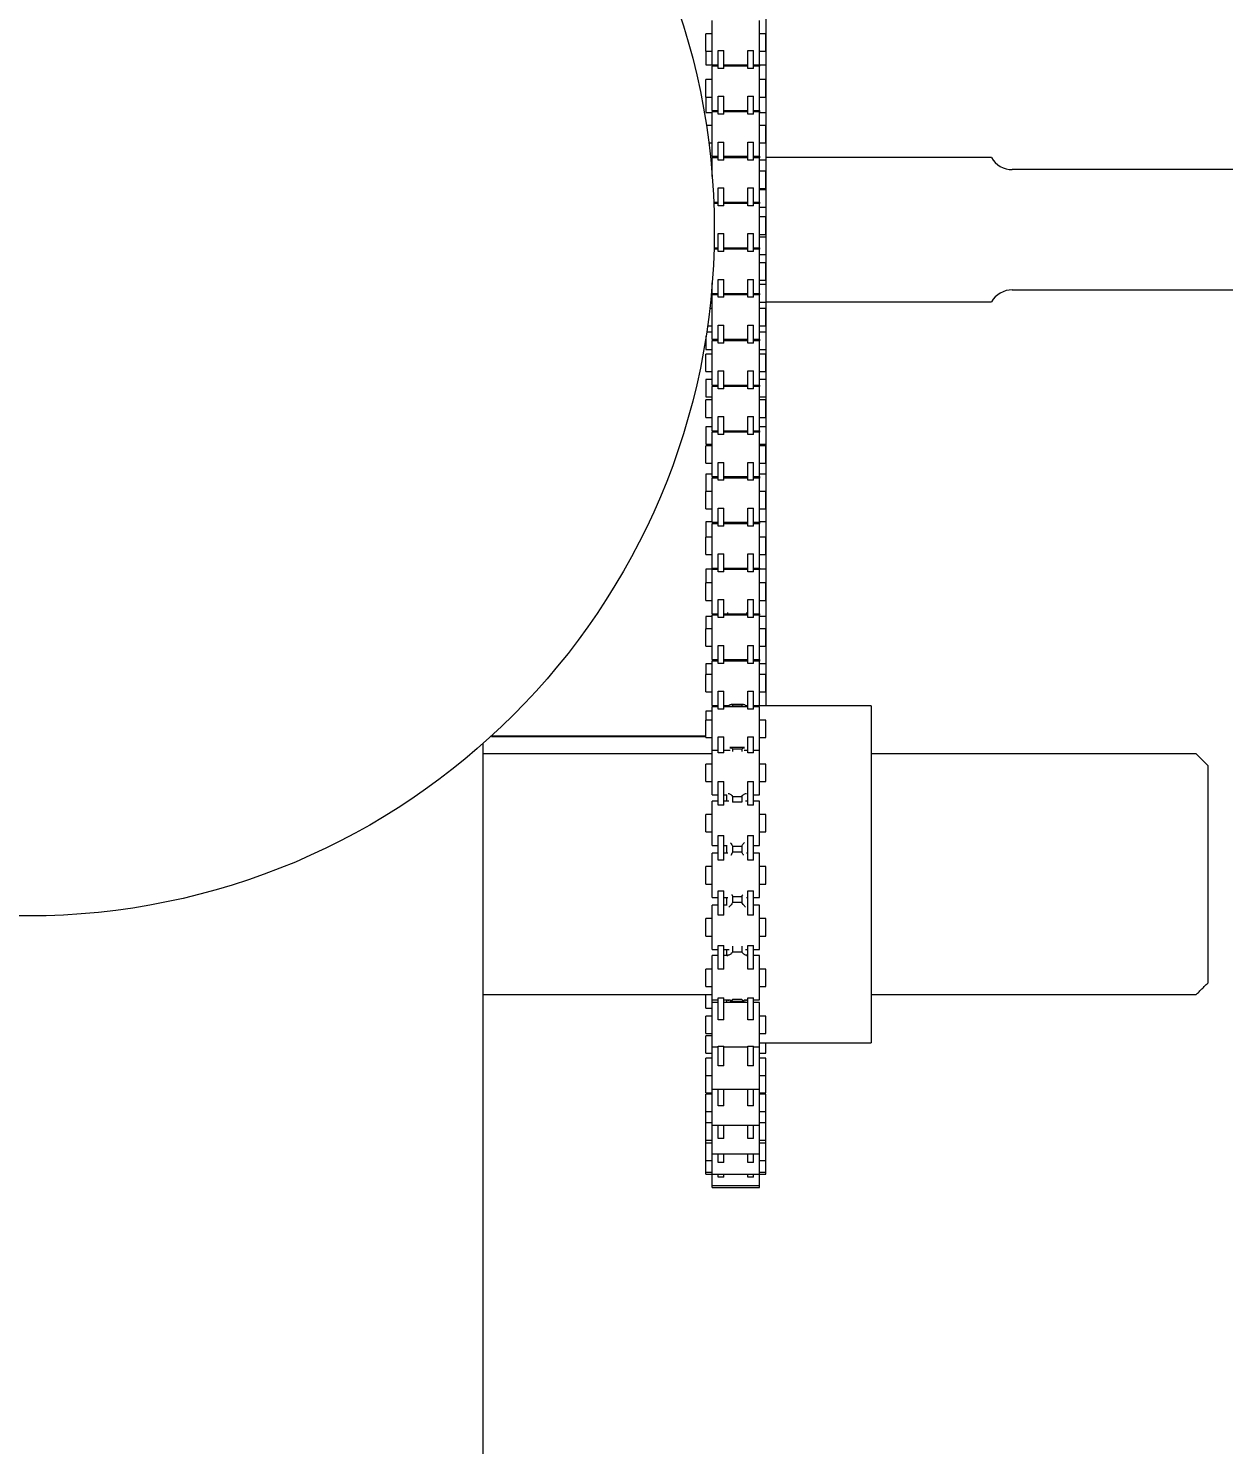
# Model space of a CAD drawing. Header units: inches. Extents: x 1 to 12.5, y 7.3 to 19.7.
# Drawn here: x 6.701 to 8.253, y 14.527 to 16.365 of the extents above; entities that cross this region are included whole.
import ezdxf

# ---------------------------------------------------------------- set-up
doc = ezdxf.new("R2010")
doc.units = ezdxf.units.IN
doc.header["$MEASUREMENT"] = 0
doc.header["$PDSIZE"] = -1
doc.layers.add('DIM', color=1, linetype='Continuous')
doc.styles.add('SLDTEXTSTYLE0', font='ARIAL.TTF', dxfattribs={"width": 0.7})
doc.dimstyles.new('SLDDIMSTYLE0', dxfattribs={"dimtxt": 0.125, "dimasz": 0.15, "dimexe": 0, "dimexo": 0.0625, "dimgap": 0.03125, "dimtad": 0, "dimtih": 1, "dimtoh": 1, "dimdec": 3, "dimlfac": 4, "dimrnd": 1e-09, "dimzin": 12, "dimdsep": 46, "dimtxsty": 'SLDTEXTSTYLE0', "dimsah": 1, "dimcen": 0.09, "dimadec": 0, "dimazin": 0, "dimtfac": 1, "dimtdec": 3, "dimtofl": 0, "dimtmove": 0, "dimatfit": 3, "dimfxl": 0, "dimtolj": 1, "dimtzin": 12, "dimarcsym": 0})

# ---------------------------------------------------------------- blocks, each defined once
blk = doc.blocks.new('*D8')
at = {"color": 0, "linetype": 'ByBlock', "lineweight": -2}
for p, q in [((4.7014, 13.9999), (4.7014, 19.4123)), ((4.8514, 19.4123), (6.2126, 19.4123)), ((8.5514, 19.4123), (7.1902, 19.4123)), ((8.7014, 14.0274), (8.7014, 19.4123))]:
    blk.add_line(p, q, dxfattribs=at)
at = {"color": 0, "linetype": 'ByBlock'}
for points in [[(4.7014, 19.4123), (4.8514, 19.3873), (4.8514, 19.4373)], [(8.7014, 19.4123), (8.5514, 19.3873), (8.5514, 19.4373)]]:
    blk.add_solid(points, dxfattribs=at)
at = {"layer": 'DEFPOINTS', "color": 0, "linetype": 'ByBlock'}
for p in [(8.7014, 13.9649), (4.7014, 13.9374)]:
    blk.add_point(p, dxfattribs=at)
at = {"color": 0, "linetype": 'ByBlock', "insert": (6.7014, 19.4123), "char_height": 0.125, "attachment_point": 5, "style": 'SLDTEXTSTYLE0'}
blk.add_mtext('16\\PSHAFT LENGTH', dxfattribs=at)

msp = doc.modelspace()

# ---------------------------------------------------------------- linework, layer by layer
at = {"color": 7, "linetype": 'Continuous', "lineweight": 15}
for p, q in [((7.65887, 16.891888), (7.65887, 15.48573)), ((7.589311, 16.317595), (7.589311, 16.375095)), ((7.650563, 16.317595), (7.650563, 16.375095)), ((7.581187, 16.335033), (7.581187, 16.357657)), ((7.658687, 16.335033), (7.658687, 16.357657)), ((7.581187, 16.335033), (7.581187, 16.317295)), ((7.596811, 16.33603), (7.604311, 16.33603)), ((7.596811, 16.312724), (7.596811, 16.33603)), ((7.604311, 16.312724), (7.604311, 16.33603)), ((7.635561, 16.33603), (7.643061, 16.33603)), ((7.635561, 16.312724), (7.635561, 16.33603)), ((7.643061, 16.312724), (7.643061, 16.33603)), ((7.658687, 16.335033), (7.658687, 16.317295)), ((7.589311, 16.317295), (7.589311, 16.315709)), ((7.589311, 16.258209), (7.589311, 16.315709)), ((7.604311, 16.312724), (7.596811, 16.312724)), ((7.643061, 16.312724), (7.635561, 16.312724)), ((7.650563, 16.317295), (7.650563, 16.315709)), ((7.650563, 16.258209), (7.650563, 16.315709)), ((7.581187, 16.275644), (7.581187, 16.298271)), ((7.658687, 16.275644), (7.658687, 16.298271)), ((7.581187, 16.275644), (7.581187, 16.270611)), ((7.581187, 16.270611), (7.581187, 16.255759)), ((7.596811, 16.276644), (7.604311, 16.276644)), ((7.596811, 16.253337), (7.596811, 16.276644)), ((7.604311, 16.253337), (7.604311, 16.276644)), ((7.635561, 16.276644), (7.643061, 16.276644)), ((7.635561, 16.253337), (7.635561, 16.276644)), ((7.643061, 16.253337), (7.643061, 16.276644)), ((7.658687, 16.275644), (7.658687, 16.270611)), ((7.658687, 16.270611), (7.658687, 16.255759)), ((7.589311, 16.258209), (7.589311, 16.256322)), ((7.589311, 16.19882), (7.589311, 16.256322)), ((7.604311, 16.253337), (7.596811, 16.253337)), ((7.643061, 16.253337), (7.635561, 16.253337)), ((7.650563, 16.258209), (7.650563, 16.256322)), ((7.650563, 16.19882), (7.650563, 16.256322)), ((7.658687, 16.216258), (7.658687, 16.238884)), ((7.596811, 16.217258), (7.604311, 16.217258)), ((7.596811, 16.193951), (7.596811, 16.217258)), ((7.604311, 16.193951), (7.604311, 16.217258)), ((7.635561, 16.217258), (7.643061, 16.217258)), ((7.635561, 16.193951), (7.635561, 16.217258)), ((7.643061, 16.193951), (7.643061, 16.217258)), ((7.658687, 16.216258), (7.658687, 16.209075)), ((7.589311, 16.19882), (7.589311, 16.196933)), ((7.589311, 16.172561), (7.589311, 16.196933)), ((7.650563, 16.19882), (7.650563, 16.196933)), ((7.650563, 16.139434), (7.650563, 16.196933)), ((7.658687, 16.209075), (7.658687, 16.194223)), ((7.604311, 16.193951), (7.596811, 16.193951)), ((7.643061, 16.193951), (7.635561, 16.193951)), ((7.658687, 16.156872), (7.658687, 16.179496)), ((7.596811, 16.157871), (7.604311, 16.157871)), ((7.596811, 16.134562), (7.596811, 16.157871)), ((7.604311, 16.134562), (7.604311, 16.157871)), ((7.635561, 16.157871), (7.643061, 16.157871)), ((7.635561, 16.134562), (7.635561, 16.157871)), ((7.643061, 16.134562), (7.643061, 16.157871)), ((7.658687, 16.155311), (7.658687, 16.147539)), ((7.658687, 16.147539), (7.658687, 16.132687)), ((7.604311, 16.134562), (7.596811, 16.134562)), ((7.643061, 16.134562), (7.635561, 16.134562)), ((7.650563, 16.139434), (7.650563, 16.137547)), ((7.650563, 16.080047), (7.650563, 16.137547)), ((7.658687, 16.097485), (7.658687, 16.120109)), ((7.596811, 16.098485), (7.604311, 16.098485)), ((7.596811, 16.075176), (7.596811, 16.098485)), ((7.604311, 16.075176), (7.604311, 16.098485)), ((7.635561, 16.098485), (7.643061, 16.098485)), ((7.635561, 16.075176), (7.635561, 16.098485)), ((7.643061, 16.075176), (7.643061, 16.098485)), ((7.658687, 16.093775), (7.658687, 16.086003)), ((7.658687, 16.086003), (7.658687, 16.071151)), ((7.604311, 16.075176), (7.596811, 16.075176)), ((7.643061, 16.075176), (7.635561, 16.075176)), ((7.650563, 16.080047), (7.650563, 16.078161)), ((7.650563, 16.020661), (7.650563, 16.078161)), ((7.658687, 16.038096), (7.658687, 16.060723)), ((7.589311, 16.020661), (7.589311, 16.034403)), ((7.596811, 16.039096), (7.604311, 16.039096)), ((7.596811, 16.015789), (7.596811, 16.039096)), ((7.604311, 16.015789), (7.604311, 16.039096)), ((7.635561, 16.039096), (7.643061, 16.039096)), ((7.635561, 16.015789), (7.635561, 16.039096)), ((7.643061, 16.015789), (7.643061, 16.039096)), ((7.658687, 16.032239), (7.658687, 16.024467)), ((7.589311, 16.020661), (7.589311, 16.018774)), ((7.589311, 15.961272), (7.589311, 16.018774)), ((7.604311, 16.015789), (7.596811, 16.015789)), ((7.643061, 16.015789), (7.635561, 16.015789)), ((7.650563, 16.020661), (7.650563, 16.018774)), ((7.650563, 15.961272), (7.650563, 16.018774)), ((7.658687, 16.024467), (7.658687, 16.009615)), ((7.658687, 15.97871), (7.658687, 16.001336)), ((7.596811, 15.97971), (7.604311, 15.97971)), ((7.596811, 15.956403), (7.596811, 15.97971)), ((7.604311, 15.956403), (7.604311, 15.97971)), ((7.635561, 15.97971), (7.643061, 15.97971)), ((7.635561, 15.956403), (7.635561, 15.97971)), ((7.643061, 15.956403), (7.643061, 15.97971)), ((7.581187, 15.965151), (7.581187, 15.948079)), ((7.589311, 15.961272), (7.589311, 15.959385)), ((7.589311, 15.901886), (7.589311, 15.959385)), ((7.604311, 15.956403), (7.596811, 15.956403)), ((7.643061, 15.956403), (7.635561, 15.956403)), ((7.650563, 15.961272), (7.650563, 15.959385)), ((7.650563, 15.901886), (7.650563, 15.959385)), ((7.658687, 15.970703), (7.658687, 15.962931)), ((7.658687, 15.962931), (7.658687, 15.948079)), ((7.581187, 15.919324), (7.581187, 15.941948)), ((7.658687, 15.919324), (7.658687, 15.941948)), ((7.596811, 15.920323), (7.604311, 15.920323)), ((7.596811, 15.897014), (7.596811, 15.920323)), ((7.604311, 15.897014), (7.604311, 15.920323)), ((7.635561, 15.920323), (7.643061, 15.920323)), ((7.635561, 15.897014), (7.635561, 15.920323)), ((7.643061, 15.897014), (7.643061, 15.920323)), ((7.581187, 15.909167), (7.581187, 15.901395)), ((7.581187, 15.901395), (7.581187, 15.886543)), ((7.589311, 15.901886), (7.589311, 15.899999)), ((7.650563, 15.901886), (7.650563, 15.899999)), ((7.658687, 15.909167), (7.658687, 15.901395)), ((7.658687, 15.901395), (7.658687, 15.886543)), ((7.589311, 15.842499), (7.589311, 15.899999)), ((7.604311, 15.897014), (7.596811, 15.897014)), ((7.643061, 15.897014), (7.635561, 15.897014)), ((7.650563, 15.842499), (7.650563, 15.899999)), ((7.581187, 15.859937), (7.581187, 15.882561)), ((7.658687, 15.859937), (7.658687, 15.882561)), ((7.581187, 15.847631), (7.581187, 15.839859)), ((7.596811, 15.860937), (7.604311, 15.860937)), ((7.596811, 15.837628), (7.596811, 15.860937)), ((7.604311, 15.837628), (7.604311, 15.860937)), ((7.635561, 15.860937), (7.643061, 15.860937)), ((7.635561, 15.837628), (7.635561, 15.860937)), ((7.643061, 15.837628), (7.643061, 15.860937)), ((7.658687, 15.847631), (7.658687, 15.839859)), ((7.581187, 15.839859), (7.581187, 15.825007)), ((7.589311, 15.842499), (7.589311, 15.840613)), ((7.589311, 15.783113), (7.589311, 15.840613)), ((7.604311, 15.837628), (7.596811, 15.837628)), ((7.643061, 15.837628), (7.635561, 15.837628)), ((7.650563, 15.842499), (7.650563, 15.840613)), ((7.650563, 15.783113), (7.650563, 15.840613)), ((7.658687, 15.839859), (7.658687, 15.825007)), ((7.581187, 15.800551), (7.581187, 15.823175)), ((7.658687, 15.800551), (7.658687, 15.823175)), ((7.596811, 15.801548), (7.604311, 15.801548)), ((7.596811, 15.778241), (7.596811, 15.801548)), ((7.604311, 15.778241), (7.604311, 15.801548)), ((7.635561, 15.801548), (7.643061, 15.801548)), ((7.635561, 15.778241), (7.635561, 15.801548)), ((7.643061, 15.778241), (7.643061, 15.801548)), ((7.581187, 15.786095), (7.581187, 15.778323)), ((7.581187, 15.778323), (7.581187, 15.763788)), ((7.589311, 15.783113), (7.589311, 15.781226)), ((7.589311, 15.723724), (7.589311, 15.781226)), ((7.604311, 15.778241), (7.596811, 15.778241)), ((7.643061, 15.778241), (7.635561, 15.778241)), ((7.650563, 15.783113), (7.650563, 15.781226)), ((7.650563, 15.723724), (7.650563, 15.781226)), ((7.658687, 15.786095), (7.658687, 15.778323)), ((7.658687, 15.778323), (7.658687, 15.763788)), ((7.581187, 15.741162), (7.581187, 15.763788)), ((7.658687, 15.741162), (7.658687, 15.763788)), ((7.596811, 15.742162), (7.604311, 15.742162)), ((7.596811, 15.718855), (7.596811, 15.742162)), ((7.604311, 15.718855), (7.604311, 15.742162)), ((7.635561, 15.742162), (7.643061, 15.742162)), ((7.635561, 15.718855), (7.635561, 15.742162)), ((7.643061, 15.718855), (7.643061, 15.742162)), ((7.581187, 15.72456), (7.581187, 15.716787)), ((7.589311, 15.723724), (7.589311, 15.722243)), ((7.589311, 15.664338), (7.589311, 15.721837)), ((7.604311, 15.718855), (7.596811, 15.718855)), ((7.643061, 15.718855), (7.635561, 15.718855)), ((7.650563, 15.723724), (7.650563, 15.722243)), ((7.650563, 15.664338), (7.650563, 15.721837)), ((7.658687, 15.72456), (7.658687, 15.716787)), ((7.581187, 15.716787), (7.581187, 15.7044)), ((7.581187, 15.681776), (7.581187, 15.7044)), ((7.658687, 15.716787), (7.658687, 15.7044)), ((7.658687, 15.681776), (7.658687, 15.7044)), ((7.596811, 15.682775), (7.604311, 15.682775)), ((7.596811, 15.659466), (7.596811, 15.682775)), ((7.604311, 15.659466), (7.604311, 15.682775)), ((7.635561, 15.682775), (7.643061, 15.682775)), ((7.635561, 15.659466), (7.635561, 15.682775)), ((7.643061, 15.659466), (7.643061, 15.682775)), ((7.581187, 15.663024), (7.581187, 15.655252)), ((7.589311, 15.664338), (7.589311, 15.662451)), ((7.589311, 15.604951), (7.589311, 15.662451)), ((7.615748, 15.662862), (7.615748, 15.662843)), ((7.627812, 15.662843), (7.615748, 15.662843)), ((7.627812, 15.662862), (7.627812, 15.662843)), ((7.650563, 15.664338), (7.650563, 15.662451)), ((7.650563, 15.604951), (7.650563, 15.662451)), ((7.658687, 15.663024), (7.658687, 15.655252)), ((7.581187, 15.655252), (7.581187, 15.645013)), ((7.581187, 15.622389), (7.581187, 15.645013)), ((7.604311, 15.659466), (7.596811, 15.659466)), ((7.643061, 15.659466), (7.635561, 15.659466)), ((7.658687, 15.655252), (7.658687, 15.645013)), ((7.658687, 15.622389), (7.658687, 15.645013)), ((7.596811, 15.623389), (7.604311, 15.623389)), ((7.596811, 15.60008), (7.596811, 15.623389)), ((7.604311, 15.60008), (7.604311, 15.623389)), ((7.635561, 15.623389), (7.643061, 15.623389)), ((7.635561, 15.60008), (7.635561, 15.623389)), ((7.643061, 15.60008), (7.643061, 15.623389)), ((7.581187, 15.60149), (7.581187, 15.593716)), ((7.581187, 15.593716), (7.581187, 15.585627)), ((7.589311, 15.604951), (7.589311, 15.603065)), ((7.589311, 15.545565), (7.589311, 15.603065)), ((7.604311, 15.60008), (7.596811, 15.60008)), ((7.608, 15.60451), (7.608, 15.603065)), ((7.643061, 15.60008), (7.635561, 15.60008)), ((7.650563, 15.604951), (7.650563, 15.603065)), ((7.650563, 15.545565), (7.650563, 15.603065)), ((7.658687, 15.60149), (7.658687, 15.593716)), ((7.658687, 15.593716), (7.658687, 15.585627)), ((7.581187, 15.563003), (7.581187, 15.585627)), ((7.658687, 15.563003), (7.658687, 15.585627)), ((7.596811, 15.564), (7.604311, 15.564)), ((7.596811, 15.540693), (7.596811, 15.564)), ((7.604311, 15.540693), (7.604311, 15.564)), ((7.635561, 15.564), (7.643061, 15.564)), ((7.635561, 15.540693), (7.635561, 15.564)), ((7.643061, 15.540693), (7.643061, 15.564)), ((7.581187, 15.539954), (7.581187, 15.53218)), ((7.589311, 15.545565), (7.589311, 15.543678)), ((7.589311, 15.486176), (7.589311, 15.543678)), ((7.604311, 15.540693), (7.596811, 15.540693)), ((7.608, 15.545565), (7.608, 15.543678)), ((7.643061, 15.540693), (7.635561, 15.540693)), ((7.650563, 15.545565), (7.650563, 15.543678)), ((7.650563, 15.486176), (7.650563, 15.543678)), ((7.658687, 15.539954), (7.658687, 15.53218)), ((7.581187, 15.53218), (7.581187, 15.52624)), ((7.581187, 15.503614), (7.581187, 15.52624)), ((7.658687, 15.53218), (7.658687, 15.52624)), ((7.658687, 15.503614), (7.658687, 15.52624)), ((7.596811, 15.504614), (7.604311, 15.504614)), ((7.596811, 15.481307), (7.596811, 15.504614)), ((7.604311, 15.481307), (7.604311, 15.504614)), ((7.635561, 15.504614), (7.643061, 15.504614)), ((7.635561, 15.481307), (7.635561, 15.504614)), ((7.643061, 15.481307), (7.643061, 15.504614)), ((7.589311, 15.486176), (7.589311, 15.484289)), ((7.589311, 15.427442), (7.589311, 15.484289)), ((7.604311, 15.481307), (7.596811, 15.481307)), ((7.608, 15.486176), (7.608, 15.484289)), ((7.615748, 15.486789), (7.615748, 15.484289)), ((7.615748, 15.486789), (7.627812, 15.486789)), ((7.627812, 15.486789), (7.627812, 15.484289)), ((7.643061, 15.481307), (7.635561, 15.481307)), ((7.650563, 15.486176), (7.650563, 15.48573)), ((7.650563, 15.427442), (7.650563, 15.484289)), ((7.795501, 15.48573), (7.795501, 15.048232)), ((7.581187, 15.478418), (7.581187, 15.470644)), ((7.581187, 15.470644), (7.581187, 15.466854)), ((7.581187, 15.444228), (7.581187, 15.466854)), ((7.658687, 15.444228), (7.658687, 15.466854)), ((7.596811, 15.445227), (7.604311, 15.445227)), ((7.596811, 15.424427), (7.596811, 15.445227)), ((7.604311, 15.424427), (7.604311, 15.445227)), ((7.635561, 15.445227), (7.643061, 15.445227)), ((7.635561, 15.424427), (7.635561, 15.445227)), ((7.643061, 15.424427), (7.643061, 15.445227)), ((7.29187, 14.448232), (7.29187, 15.436756)), ((7.589311, 15.410145), (7.589311, 15.427442)), ((7.604311, 15.424427), (7.596811, 15.424427)), ((7.615748, 15.429599), (7.615748, 15.426405)), ((7.615748, 15.429599), (7.627812, 15.429599)), ((7.627812, 15.429599), (7.627812, 15.426405)), ((7.643061, 15.424427), (7.635561, 15.424427)), ((7.650563, 15.410145), (7.650563, 15.427442)), ((7.581187, 15.403199), (7.581187, 15.410007)), ((7.589311, 15.369942), (7.589311, 15.410145)), ((7.650563, 15.369942), (7.650563, 15.410145)), ((7.658687, 15.403199), (7.658687, 15.410007)), ((8.232619, 15.408233), (8.232619, 15.125732)), ((8.232619, 15.408233), (8.232619, 15.125732)), ((7.581187, 15.38738), (7.581187, 15.403199)), ((7.596811, 15.356435), (7.596811, 15.387272)), ((7.596811, 15.387272), (7.604311, 15.387272)), ((7.604311, 15.356435), (7.604311, 15.387272)), ((7.635561, 15.356435), (7.635561, 15.387272)), ((7.635561, 15.387272), (7.643061, 15.387272)), ((7.643061, 15.356435), (7.643061, 15.387272)), ((7.658687, 15.38738), (7.658687, 15.403199)), ((7.608, 15.369942), (7.608, 15.361959)), ((7.589311, 15.339767), (7.589311, 15.361959)), ((7.604311, 15.356435), (7.596811, 15.356435)), ((7.615748, 15.367971), (7.615748, 15.360349)), ((7.615748, 15.367971), (7.627812, 15.367971)), ((7.627812, 15.360349), (7.615748, 15.360349)), ((7.627812, 15.367971), (7.627812, 15.360349)), ((7.643061, 15.356435), (7.635561, 15.356435)), ((7.650563, 15.339767), (7.650563, 15.361959)), ((7.581187, 15.335789), (7.581187, 15.344521)), ((7.581187, 15.321897), (7.581187, 15.335789)), ((7.589311, 15.304459), (7.589311, 15.339767)), ((7.650563, 15.304459), (7.650563, 15.339767)), ((7.658687, 15.335789), (7.658687, 15.344521)), ((7.658687, 15.321897), (7.658687, 15.335789)), ((7.596811, 15.31726), (7.604311, 15.31726)), ((7.596811, 15.285416), (7.596811, 15.31726)), ((7.604311, 15.285416), (7.604311, 15.31726)), ((7.635561, 15.31726), (7.643061, 15.31726)), ((7.635561, 15.285416), (7.635561, 15.31726)), ((7.643061, 15.285416), (7.643061, 15.31726)), ((7.608, 15.304459), (7.608, 15.294343)), ((7.615748, 15.303589), (7.615748, 15.295753)), ((7.615748, 15.303589), (7.627812, 15.303589)), ((7.627812, 15.295753), (7.615748, 15.295753)), ((7.627812, 15.303589), (7.627812, 15.295753)), ((7.581187, 15.266162), (7.581187, 15.276905)), ((7.589311, 15.267042), (7.589311, 15.294343)), ((7.604311, 15.285416), (7.596811, 15.285416)), ((7.643061, 15.285416), (7.635561, 15.285416)), ((7.650563, 15.267042), (7.650563, 15.294343)), ((7.658687, 15.266162), (7.658687, 15.276905)), ((7.581187, 15.254281), (7.581187, 15.266162)), ((7.589311, 15.236843), (7.589311, 15.267042)), ((7.650563, 15.236843), (7.650563, 15.267042)), ((7.658687, 15.254281), (7.658687, 15.266162)), ((7.596811, 15.245627), (7.604311, 15.245627)), ((7.596811, 15.213802), (7.596811, 15.245627)), ((7.604311, 15.213802), (7.604311, 15.245627)), ((7.635561, 15.245627), (7.643061, 15.245627)), ((7.635561, 15.213802), (7.635561, 15.245627)), ((7.643061, 15.213802), (7.643061, 15.245627)), ((7.589311, 15.194315), (7.589311, 15.226767)), ((7.608, 15.236843), (7.608, 15.226767)), ((7.615748, 15.238209), (7.627812, 15.238209)), ((7.615748, 15.238209), (7.615748, 15.230374)), ((7.627812, 15.230374), (7.615748, 15.230374)), ((7.627812, 15.238209), (7.627812, 15.230374)), ((7.650563, 15.194315), (7.650563, 15.226767)), ((7.581187, 15.196561), (7.581187, 15.209329)), ((7.604311, 15.213802), (7.596811, 15.213802)), ((7.643061, 15.213802), (7.635561, 15.213802)), ((7.658687, 15.196561), (7.658687, 15.209329)), ((7.581187, 15.186705), (7.581187, 15.196561)), ((7.589311, 15.169267), (7.589311, 15.194315)), ((7.650563, 15.169267), (7.650563, 15.194315)), ((7.658687, 15.186705), (7.658687, 15.196561)), ((7.596811, 15.174676), (7.604311, 15.174676)), ((7.596811, 15.143895), (7.596811, 15.174676)), ((7.604311, 15.143895), (7.604311, 15.174676)), ((7.608, 15.169267), (7.608, 15.161408)), ((7.615748, 15.173616), (7.615748, 15.165991)), ((7.627812, 15.165991), (7.615748, 15.165991)), ((7.627812, 15.173616), (7.627812, 15.165991)), ((7.635561, 15.174676), (7.643061, 15.174676)), ((7.635561, 15.143895), (7.635561, 15.174676)), ((7.643061, 15.143895), (7.643061, 15.174676)), ((7.589311, 15.123921), (7.589311, 15.161408)), ((7.650563, 15.123921), (7.650563, 15.161408)), ((7.581187, 15.129219), (7.581187, 15.14397)), ((7.581187, 15.121346), (7.581187, 15.129219)), ((7.604311, 15.143895), (7.596811, 15.143895)), ((7.643061, 15.143895), (7.635561, 15.143895)), ((7.658687, 15.129219), (7.658687, 15.14397)), ((7.658687, 15.121346), (7.658687, 15.129219)), ((7.589311, 15.103909), (7.589311, 15.123921)), ((7.650563, 15.103909), (7.650563, 15.123921)), ((7.581187, 15.093069), (7.581187, 15.110733)), ((7.589311, 15.100368), (7.589311, 15.103909)), ((7.589311, 15.058128), (7.589311, 15.100368)), ((7.596811, 15.106694), (7.604311, 15.106694)), ((7.596811, 15.077948), (7.596811, 15.106694)), ((7.604311, 15.077948), (7.604311, 15.106694)), ((7.608, 15.103909), (7.608, 15.10163)), ((7.608, 15.10163), (7.608, 15.100368)), ((7.627812, 15.104366), (7.615748, 15.104366)), ((7.635561, 15.106694), (7.643061, 15.106694)), ((7.635561, 15.077948), (7.635561, 15.106694)), ((7.643061, 15.077948), (7.643061, 15.106694)), ((7.650563, 15.058128), (7.650563, 15.100368)), ((7.581187, 15.066311), (7.581187, 15.082932)), ((7.604311, 15.077948), (7.596811, 15.077948)), ((7.643061, 15.077948), (7.635561, 15.077948)), ((7.658687, 15.066311), (7.658687, 15.082932)), ((7.581187, 15.060306), (7.581187, 15.066311)), ((7.581187, 15.03464), (7.581187, 15.057264)), ((7.589311, 15.042868), (7.589311, 15.058128)), ((7.650563, 15.042868), (7.650563, 15.058128)), ((7.658687, 15.060306), (7.658687, 15.066311)), ((7.589311, 14.999054), (7.589311, 15.042868)), ((7.596811, 15.043867), (7.604311, 15.043867)), ((7.596811, 15.018078), (7.596811, 15.043867)), ((7.604311, 15.018078), (7.604311, 15.043867)), ((7.635561, 15.043867), (7.643061, 15.043867)), ((7.635561, 15.018078), (7.635561, 15.043867)), ((7.643061, 15.018078), (7.643061, 15.043867)), ((7.650563, 14.999054), (7.650563, 15.042868)), ((7.658687, 15.03464), (7.658687, 15.048232)), ((7.581187, 15.009853), (7.581187, 15.028173)), ((7.658687, 15.009853), (7.658687, 15.028173)), ((7.581187, 15.005549), (7.581187, 15.009853)), ((7.581187, 14.983319), (7.581187, 15.005549)), ((7.604311, 15.018078), (7.596811, 15.018078)), ((7.643061, 15.018078), (7.635561, 15.018078)), ((7.658687, 15.005549), (7.658687, 15.009853)), ((7.658687, 14.983319), (7.658687, 15.005549)), ((7.589311, 14.988111), (7.589311, 14.999054)), ((7.589311, 14.948594), (7.589311, 14.988111)), ((7.596811, 14.988215), (7.604311, 14.988215)), ((7.596811, 14.966215), (7.596811, 14.988215)), ((7.604311, 14.966215), (7.604311, 14.988215)), ((7.635561, 14.988215), (7.643061, 14.988215)), ((7.635561, 14.966215), (7.635561, 14.988215)), ((7.643061, 14.966215), (7.643061, 14.988215)), ((7.650563, 14.988111), (7.650563, 14.999054)), ((7.650563, 14.948594), (7.650563, 14.988111)), ((7.581187, 14.961667), (7.581187, 14.981461)), ((7.604311, 14.966215), (7.596811, 14.966215)), ((7.643061, 14.966215), (7.635561, 14.966215)), ((7.658687, 14.961667), (7.658687, 14.981461)), ((7.581187, 14.958837), (7.581187, 14.961667)), ((7.581187, 14.944297), (7.581187, 14.958837)), ((7.589311, 14.941399), (7.589311, 14.948594)), ((7.650563, 14.941399), (7.650563, 14.948594)), ((7.658687, 14.958837), (7.658687, 14.961667)), ((7.658687, 14.944297), (7.658687, 14.958837)), ((7.581187, 14.923302), (7.581187, 14.944297)), ((7.589311, 14.908377), (7.589311, 14.941399)), ((7.596811, 14.924027), (7.596811, 14.941528)), ((7.604311, 14.924027), (7.604311, 14.941528)), ((7.635561, 14.924027), (7.635561, 14.941528)), ((7.643061, 14.924027), (7.643061, 14.941528)), ((7.650563, 14.908377), (7.650563, 14.941399)), ((7.658687, 14.923302), (7.658687, 14.944297)), ((7.581187, 14.921671), (7.581187, 14.923302)), ((7.581187, 14.917876), (7.581187, 14.921671)), ((7.581187, 14.89525), (7.581187, 14.917876)), ((7.604311, 14.924027), (7.596811, 14.924027)), ((7.643061, 14.924027), (7.635561, 14.924027)), ((7.658687, 14.921671), (7.658687, 14.923302)), ((7.658687, 14.917876), (7.658687, 14.921671)), ((7.658687, 14.89525), (7.658687, 14.917876)), ((7.581187, 14.880422), (7.581187, 14.89525)), ((7.589311, 14.904233), (7.589311, 14.908377)), ((7.589311, 14.879697), (7.589311, 14.904233)), ((7.596811, 14.892868), (7.596811, 14.904233)), ((7.604311, 14.892868), (7.596811, 14.892868)), ((7.604311, 14.892868), (7.604311, 14.904233)), ((7.635561, 14.892868), (7.635561, 14.904477)), ((7.643061, 14.892868), (7.635561, 14.892868)), ((7.643061, 14.892868), (7.643061, 14.904233)), ((7.650563, 14.904233), (7.650563, 14.908377)), ((7.650563, 14.879697), (7.650563, 14.904233)), ((7.658687, 14.880422), (7.658687, 14.89525)), ((7.581187, 14.877664), (7.581187, 14.880422)), ((7.589311, 14.877812), (7.589311, 14.879697)), ((7.589311, 14.862986), (7.589311, 14.877664)), ((7.596811, 14.873746), (7.596811, 14.877812)), ((7.604311, 14.873746), (7.596811, 14.873746)), ((7.604311, 14.873746), (7.604311, 14.877812)), ((7.635561, 14.873746), (7.635561, 14.877812)), ((7.643061, 14.873746), (7.635561, 14.873746)), ((7.643061, 14.873746), (7.643061, 14.877812)), ((7.650563, 14.877812), (7.650563, 14.879697)), ((7.650563, 14.862986), (7.650563, 14.877664)), ((7.658687, 14.877664), (7.658687, 14.880422)), ((7.589311, 14.860229), (7.589311, 14.862986)), ((7.650563, 14.860229), (7.650563, 14.862986))]:
    msp.add_line(p, q, dxfattribs=at)
msp.add_line((7.302535, 15.446356), (7.581187, 15.446356))
msp.add_circle((6.70137, 16.103481), 0.890625, dxfattribs=at)
for centre, radius, start, end in [((7.978873, 16.212724), 0.031243, 209.990363, 270.002209), ((7.978874, 15.994233), 0.031248, 89.999942, 150.000034)]:
    msp.add_arc(centre, radius, start, end, dxfattribs=at)
for points in [[(7.589311, 16.357657), (7.581187, 16.357657)], [(7.658687, 16.357657), (7.650563, 16.357657)], [(7.581187, 16.335033), (7.589311, 16.335033)], [(7.650563, 16.335033), (7.658687, 16.335033)], [(7.581187, 16.317295), (7.589311, 16.317295)], [(7.589311, 16.317595), (7.596811, 16.317595)], [(7.596811, 16.315709), (7.589311, 16.315709)], [(7.604311, 16.317595), (7.635561, 16.317595)], [(7.635561, 16.315709), (7.604311, 16.315709)], [(7.643061, 16.317595), (7.650563, 16.317595)], [(7.650563, 16.315709), (7.643061, 16.315709)], [(7.650563, 16.317295), (7.658687, 16.317295)], [(7.589311, 16.298271), (7.581187, 16.298271)], [(7.658687, 16.298271), (7.650563, 16.298271)], [(7.581187, 16.275644), (7.589311, 16.275644)], [(7.650563, 16.275644), (7.658687, 16.275644)], [(7.581187, 16.255759), (7.589311, 16.255759)], [(7.589311, 16.258209), (7.596811, 16.258209)], [(7.596811, 16.256322), (7.589311, 16.256322)], [(7.604311, 16.258209), (7.635561, 16.258209)], [(7.635561, 16.256322), (7.604311, 16.256322)], [(7.643061, 16.258209), (7.650563, 16.258209)], [(7.650563, 16.256322), (7.643061, 16.256322)], [(7.650563, 16.255759), (7.658687, 16.255759)], [(7.589311, 16.238884), (7.581642, 16.238884)], [(7.658687, 16.238884), (7.650563, 16.238884)], [(7.584827, 16.216258), (7.589311, 16.216258)], [(7.650563, 16.216258), (7.658687, 16.216258)], [(7.589311, 16.19882), (7.596811, 16.19882)], [(7.596811, 16.196933), (7.589311, 16.196933)], [(7.604311, 16.19882), (7.635561, 16.19882)], [(7.635561, 16.196933), (7.604311, 16.196933)], [(7.643061, 16.19882), (7.650563, 16.19882)], [(7.650563, 16.196933), (7.643061, 16.196933)], [(7.951813, 16.197107), (7.65887, 16.197107)], [(7.587361, 16.194223), (7.589311, 16.194223)], [(7.589311, 16.179496), (7.588746, 16.179496)], [(7.650563, 16.194223), (7.658687, 16.194223)], [(7.658687, 16.179496), (7.650563, 16.179496)], [(8.569312, 16.181481), (7.978874, 16.181481)], [(7.650563, 16.156872), (7.658687, 16.156872)], [(7.658687, 16.155311), (7.650563, 16.155311)], [(7.591268, 16.139434), (7.596811, 16.139434)], [(7.596811, 16.137547), (7.591343, 16.137547)], [(7.604311, 16.139434), (7.635561, 16.139434)], [(7.635561, 16.137547), (7.604311, 16.137547)], [(7.643061, 16.139434), (7.650563, 16.139434)], [(7.650563, 16.137547), (7.643061, 16.137547)], [(7.650563, 16.132687), (7.658687, 16.132687)], [(7.658687, 16.120109), (7.650563, 16.120109)], [(7.650563, 16.097485), (7.658687, 16.097485)], [(7.658687, 16.093775), (7.650563, 16.093775)], [(7.596811, 16.078161), (7.591634, 16.078161)], [(7.591686, 16.080047), (7.596811, 16.080047)], [(7.604311, 16.080047), (7.635561, 16.080047)], [(7.635561, 16.078161), (7.604311, 16.078161)], [(7.643061, 16.080047), (7.650563, 16.080047)], [(7.650563, 16.078161), (7.643061, 16.078161)], [(7.650563, 16.071151), (7.658687, 16.071151)], [(7.658687, 16.060723), (7.650563, 16.060723)], [(7.589311, 16.032239), (7.589142, 16.032239)], [(7.650563, 16.038096), (7.658687, 16.038096)], [(7.658687, 16.032239), (7.650563, 16.032239)], [(7.589311, 16.020661), (7.596811, 16.020661)], [(7.596811, 16.018774), (7.589311, 16.018774)], [(7.604311, 16.020661), (7.635561, 16.020661)], [(7.635561, 16.018774), (7.604311, 16.018774)], [(7.643061, 16.020661), (7.650563, 16.020661)], [(7.650563, 16.018774), (7.643061, 16.018774)], [(7.978874, 16.025481), (8.569312, 16.025481)], [(7.589311, 16.001336), (7.586117, 16.001336)], [(7.587035, 16.009615), (7.589311, 16.009615)], [(7.650563, 16.009615), (7.658687, 16.009615)], [(7.658687, 16.001336), (7.650563, 16.001336)], [(7.65887, 16.009857), (7.951813, 16.009857)], [(7.583212, 15.97871), (7.589311, 15.97871)], [(7.650563, 15.97871), (7.658687, 15.97871)], [(7.589311, 15.970703), (7.582041, 15.970703)], [(7.589311, 15.961272), (7.596811, 15.961272)], [(7.596811, 15.959385), (7.589311, 15.959385)], [(7.604311, 15.961272), (7.635561, 15.961272)], [(7.635561, 15.959385), (7.604311, 15.959385)], [(7.643061, 15.961272), (7.650563, 15.961272)], [(7.650563, 15.959385), (7.643061, 15.959385)], [(7.658687, 15.970703), (7.650563, 15.970703)], [(7.581187, 15.948079), (7.589311, 15.948079)], [(7.589311, 15.941948), (7.581187, 15.941948)], [(7.650563, 15.948079), (7.658687, 15.948079)], [(7.658687, 15.941948), (7.650563, 15.941948)], [(7.581187, 15.919324), (7.589311, 15.919324)], [(7.589311, 15.909167), (7.581187, 15.909167)], [(7.589311, 15.901886), (7.596811, 15.901886)], [(7.604311, 15.901886), (7.635561, 15.901886)], [(7.643061, 15.901886), (7.650563, 15.901886)], [(7.650563, 15.919324), (7.658687, 15.919324)], [(7.658687, 15.909167), (7.650563, 15.909167)], [(7.581187, 15.886543), (7.589311, 15.886543)], [(7.596811, 15.899999), (7.589311, 15.899999)], [(7.635561, 15.899999), (7.604311, 15.899999)], [(7.650563, 15.899999), (7.643061, 15.899999)], [(7.650563, 15.886543), (7.658687, 15.886543)], [(7.589311, 15.882561), (7.581187, 15.882561)], [(7.658687, 15.882561), (7.650563, 15.882561)], [(7.581187, 15.859937), (7.589311, 15.859937)], [(7.589311, 15.847631), (7.581187, 15.847631)], [(7.650563, 15.859937), (7.658687, 15.859937)], [(7.658687, 15.847631), (7.650563, 15.847631)], [(7.589311, 15.842499), (7.596811, 15.842499)], [(7.596811, 15.840613), (7.589311, 15.840613)], [(7.604311, 15.842499), (7.635561, 15.842499)], [(7.635561, 15.840613), (7.604311, 15.840613)], [(7.643061, 15.842499), (7.650563, 15.842499)], [(7.650563, 15.840613), (7.643061, 15.840613)], [(7.581187, 15.825007), (7.589311, 15.825007)], [(7.589311, 15.823175), (7.581187, 15.823175)], [(7.650563, 15.825007), (7.658687, 15.825007)], [(7.658687, 15.823175), (7.650563, 15.823175)], [(7.581187, 15.800551), (7.589311, 15.800551)], [(7.650563, 15.800551), (7.658687, 15.800551)], [(7.589311, 15.786095), (7.581187, 15.786095)], [(7.589311, 15.783113), (7.596811, 15.783113)], [(7.596811, 15.781226), (7.589311, 15.781226)], [(7.604311, 15.783113), (7.635561, 15.783113)], [(7.635561, 15.781226), (7.604311, 15.781226)], [(7.643061, 15.783113), (7.650563, 15.783113)], [(7.650563, 15.781226), (7.643061, 15.781226)], [(7.658687, 15.786095), (7.650563, 15.786095)], [(7.589311, 15.763788), (7.581187, 15.763788)], [(7.658687, 15.763788), (7.650563, 15.763788)], [(7.581187, 15.741162), (7.589311, 15.741162)], [(7.650563, 15.741162), (7.658687, 15.741162)], [(7.589311, 15.72456), (7.581187, 15.72456)], [(7.589311, 15.723724), (7.596811, 15.723724)], [(7.596811, 15.721837), (7.589311, 15.721837)], [(7.604311, 15.723724), (7.635561, 15.723724)], [(7.635561, 15.721837), (7.604311, 15.721837)], [(7.643061, 15.723724), (7.650563, 15.723724)], [(7.650563, 15.721837), (7.643061, 15.721837)], [(7.658687, 15.72456), (7.650563, 15.72456)], [(7.589311, 15.7044), (7.581187, 15.7044)], [(7.658687, 15.7044), (7.650563, 15.7044)], [(7.581187, 15.681776), (7.589311, 15.681776)], [(7.650563, 15.681776), (7.658687, 15.681776)], [(7.589311, 15.663024), (7.581187, 15.663024)], [(7.589311, 15.664338), (7.596811, 15.664338)], [(7.596811, 15.662451), (7.589311, 15.662451)], [(7.604311, 15.664338), (7.635561, 15.664338)], [(7.635561, 15.662451), (7.604311, 15.662451)], [(7.627812, 15.662862), (7.615748, 15.662862)], [(7.643061, 15.664338), (7.650563, 15.664338)], [(7.650563, 15.662451), (7.643061, 15.662451)], [(7.658687, 15.663024), (7.650563, 15.663024)], [(7.589311, 15.645013), (7.581187, 15.645013)], [(7.658687, 15.645013), (7.650563, 15.645013)], [(7.581187, 15.622389), (7.589311, 15.622389)], [(7.650563, 15.622389), (7.658687, 15.622389)], [(7.589311, 15.60149), (7.581187, 15.60149)], [(7.589311, 15.604951), (7.596811, 15.604951)], [(7.596811, 15.603065), (7.589311, 15.603065)], [(7.604311, 15.604951), (7.635561, 15.604951)], [(7.635561, 15.603065), (7.604311, 15.603065)], [(7.608983, 15.603065), (7.609734, 15.606582)], [(7.612763, 15.604951), (7.612123, 15.603065)], [(7.63144, 15.603065), (7.630802, 15.604951)], [(7.633827, 15.606582), (7.634578, 15.603065)], [(7.643061, 15.604951), (7.650563, 15.604951)], [(7.650563, 15.603065), (7.643061, 15.603065)], [(7.658687, 15.60149), (7.650563, 15.60149)], [(7.589311, 15.585627), (7.581187, 15.585627)], [(7.658687, 15.585627), (7.650563, 15.585627)], [(7.581187, 15.563003), (7.589311, 15.563003)], [(7.650563, 15.563003), (7.658687, 15.563003)], [(7.589311, 15.539954), (7.581187, 15.539954)], [(7.589311, 15.545565), (7.596811, 15.545565)], [(7.596811, 15.543678), (7.589311, 15.543678)], [(7.604311, 15.545565), (7.635561, 15.545565)], [(7.635561, 15.543678), (7.604311, 15.543678)], [(7.608089, 15.545565), (7.608047, 15.543678)], [(7.643061, 15.545565), (7.650563, 15.545565)], [(7.650563, 15.543678), (7.643061, 15.543678)], [(7.658687, 15.539954), (7.650563, 15.539954)], [(7.589311, 15.52624), (7.581187, 15.52624)], [(7.658687, 15.52624), (7.650563, 15.52624)], [(7.581187, 15.503614), (7.589311, 15.503614)], [(7.650563, 15.503614), (7.658687, 15.503614)], [(7.589311, 15.486176), (7.596811, 15.486176)], [(7.596811, 15.484289), (7.589311, 15.484289)], [(7.604311, 15.486176), (7.610818, 15.486176)], [(7.635561, 15.484289), (7.604311, 15.484289)], [(7.609734, 15.484754), (7.610921, 15.486171)], [(7.629896, 15.487427), (7.61366, 15.487427)], [(7.632639, 15.486171), (7.633827, 15.484754)], [(7.632743, 15.486176), (7.635561, 15.486176)], [(7.643061, 15.486176), (7.650563, 15.486176)], [(7.795501, 15.48573), (7.643061, 15.48573)], [(7.650563, 15.484289), (7.643061, 15.484289)], [(7.589311, 15.478418), (7.581187, 15.478418)], [(7.589311, 15.466854), (7.581187, 15.466854)], [(7.658687, 15.466854), (7.650563, 15.466854)], [(7.581187, 15.444228), (7.589311, 15.444228)], [(7.650563, 15.444228), (7.658687, 15.444228)], [(7.596811, 15.427442), (7.589311, 15.427442)], [(7.612721, 15.427442), (7.604311, 15.427442)], [(7.631356, 15.431528), (7.612203, 15.431528)], [(7.635561, 15.427442), (7.63084, 15.427442)], [(7.650563, 15.427442), (7.643061, 15.427442)], [(7.589311, 15.423232), (7.29187, 15.423232)], [(7.589311, 15.423232), (7.29187, 15.423232)], [(7.589311, 15.410007), (7.581187, 15.410007)], [(7.658687, 15.410007), (7.650563, 15.410007)], [(8.217619, 15.423232), (7.795501, 15.423232)], [(8.217619, 15.423232), (7.795501, 15.423232)], [(8.232619, 15.408233), (8.217619, 15.423232)], [(8.232619, 15.408233), (8.217619, 15.423232)], [(7.581187, 15.38738), (7.589311, 15.38738)], [(7.650563, 15.38738), (7.658687, 15.38738)], [(7.589311, 15.369942), (7.596811, 15.369942)], [(7.604311, 15.369942), (7.608166, 15.369942)], [(7.609788, 15.37193), (7.610921, 15.371846)], [(7.632639, 15.371846), (7.633827, 15.371935)], [(7.635394, 15.369942), (7.635561, 15.369942)], [(7.643061, 15.369942), (7.650563, 15.369942)], [(7.596811, 15.361959), (7.589311, 15.361959)], [(7.611008, 15.361959), (7.604311, 15.361959)], [(7.635561, 15.361959), (7.632555, 15.361959)], [(7.650563, 15.361959), (7.643061, 15.361959)], [(7.589311, 15.344521), (7.581187, 15.344521)], [(7.658687, 15.344521), (7.650563, 15.344521)], [(7.581187, 15.321897), (7.589311, 15.321897)], [(7.650563, 15.321897), (7.658687, 15.321897)], [(7.589311, 15.304459), (7.596811, 15.304459)], [(7.604311, 15.304459), (7.60872, 15.304459)], [(7.615748, 15.295753), (7.613573, 15.291635)], [(7.634841, 15.304459), (7.635561, 15.304459)], [(7.643061, 15.304459), (7.650563, 15.304459)], [(7.589311, 15.276905), (7.581187, 15.276905)], [(7.596811, 15.294343), (7.589311, 15.294343)], [(7.609647, 15.294343), (7.604311, 15.294343)], [(7.635561, 15.294343), (7.633914, 15.294343)], [(7.650563, 15.294343), (7.643061, 15.294343)], [(7.658687, 15.276905), (7.650563, 15.276905)], [(7.581187, 15.254281), (7.589311, 15.254281)], [(7.614547, 15.240535), (7.615748, 15.238209)], [(7.627812, 15.238209), (7.629004, 15.240403)], [(7.650563, 15.254281), (7.658687, 15.254281)], [(7.589311, 15.236843), (7.596811, 15.236843)], [(7.596811, 15.226767), (7.589311, 15.226767)], [(7.604311, 15.236843), (7.609696, 15.236843)], [(7.608694, 15.226767), (7.604311, 15.226767)], [(7.633864, 15.236843), (7.635561, 15.236843)], [(7.635561, 15.226767), (7.634866, 15.226767)], [(7.643061, 15.236843), (7.650563, 15.236843)], [(7.650563, 15.226767), (7.643061, 15.226767)], [(7.589311, 15.209329), (7.581187, 15.209329)], [(7.658687, 15.209329), (7.650563, 15.209329)], [(7.581187, 15.186705), (7.589311, 15.186705)], [(7.650563, 15.186705), (7.658687, 15.186705)], [(7.589311, 15.169267), (7.596811, 15.169267)], [(7.604311, 15.169267), (7.611081, 15.169267)], [(7.63248, 15.169267), (7.635561, 15.169267)], [(7.643061, 15.169267), (7.650563, 15.169267)], [(7.596811, 15.161408), (7.589311, 15.161408)], [(7.608157, 15.161408), (7.604311, 15.161408)], [(7.609734, 15.162028), (7.608725, 15.160772)], [(7.610921, 15.162117), (7.609734, 15.162028)], [(7.633827, 15.162028), (7.632639, 15.162117)], [(7.634838, 15.160772), (7.633827, 15.162028)], [(7.650563, 15.161408), (7.643061, 15.161408)], [(7.589311, 15.14397), (7.581187, 15.14397)], [(7.658687, 15.14397), (7.650563, 15.14397)], [(7.581187, 15.121346), (7.589311, 15.121346)], [(7.650563, 15.121346), (7.658687, 15.121346)], [(8.217619, 15.110733), (8.232619, 15.125732)], [(8.217619, 15.110733), (8.232619, 15.125732)], [(7.29187, 15.110733), (7.589311, 15.110733)], [(7.29187, 15.110733), (7.589311, 15.110733)], [(7.581187, 15.093069), (7.589311, 15.093069)], [(7.589311, 15.103909), (7.596811, 15.103909)], [(7.596811, 15.100368), (7.589311, 15.100368)], [(7.604311, 15.103909), (7.612822, 15.103909)], [(7.635561, 15.100368), (7.604311, 15.100368)], [(7.609734, 15.103385), (7.60892, 15.103397)], [(7.610921, 15.102714), (7.609734, 15.103385)], [(7.612205, 15.102435), (7.631358, 15.102435)], [(7.630741, 15.103909), (7.635561, 15.103909)], [(7.633827, 15.103385), (7.632639, 15.102714)], [(7.634643, 15.103397), (7.633827, 15.103385)], [(7.643061, 15.103909), (7.650563, 15.103909)], [(7.650563, 15.100368), (7.643061, 15.100368)], [(7.795501, 15.110733), (8.217619, 15.110733)], [(7.795501, 15.110733), (8.217619, 15.110733)], [(7.589311, 15.082932), (7.581187, 15.082932)], [(7.658687, 15.082932), (7.650563, 15.082932)], [(7.581187, 15.060306), (7.589311, 15.060306)], [(7.589311, 15.057264), (7.581187, 15.057264)], [(7.650563, 15.060306), (7.658687, 15.060306)], [(7.589311, 15.042868), (7.596811, 15.042868)], [(7.604311, 15.042868), (7.635561, 15.042868)], [(7.643061, 15.042868), (7.650563, 15.042868)], [(7.650563, 15.048232), (7.795501, 15.048232)], [(7.581187, 15.03464), (7.589311, 15.03464)], [(7.589311, 15.028173), (7.581187, 15.028173)], [(7.650563, 15.03464), (7.658687, 15.03464)], [(7.658687, 15.028173), (7.650563, 15.028173)], [(7.581187, 15.005549), (7.589311, 15.005549)], [(7.650563, 15.005549), (7.658687, 15.005549)], [(7.581187, 14.983319), (7.589311, 14.983319)], [(7.589311, 14.988111), (7.596811, 14.988111)], [(7.604311, 14.988111), (7.635561, 14.988111)], [(7.643061, 14.988111), (7.650563, 14.988111)], [(7.650563, 14.983319), (7.658687, 14.983319)], [(7.589311, 14.981461), (7.581187, 14.981461)], [(7.658687, 14.981461), (7.650563, 14.981461)], [(7.581187, 14.958837), (7.589311, 14.958837)], [(7.650563, 14.958837), (7.658687, 14.958837)], [(7.589311, 14.944297), (7.581187, 14.944297)], [(7.589311, 14.941399), (7.650563, 14.941399)], [(7.658687, 14.944297), (7.650563, 14.944297)], [(7.581187, 14.921671), (7.589311, 14.921671)], [(7.589311, 14.917876), (7.581187, 14.917876)], [(7.650563, 14.921671), (7.658687, 14.921671)], [(7.658687, 14.917876), (7.650563, 14.917876)], [(7.581187, 14.89525), (7.589311, 14.89525)], [(7.589311, 14.904233), (7.650563, 14.904233)], [(7.650563, 14.89525), (7.658687, 14.89525)], [(7.581187, 14.880422), (7.589311, 14.880422)], [(7.581187, 14.877664), (7.589311, 14.877664)], [(7.589311, 14.877812), (7.650563, 14.877812)], [(7.650563, 14.880422), (7.658687, 14.880422)], [(7.650563, 14.877664), (7.658687, 14.877664)], [(7.589311, 14.862986), (7.650563, 14.862986)], [(7.589311, 14.860229), (7.650563, 14.860229)]]:
    msp.add_open_spline(points, degree=1, dxfattribs=at)
for points, knots in [([(7.610921, 15.486171), (7.611949, 15.486836), (7.613543, 15.487867), (7.61517, 15.487071), (7.615748, 15.486789)], [0, 0, 0, 0, 0.64486785, 1, 1, 1, 1]), ([(7.627812, 15.486789), (7.628365, 15.487062), (7.629983, 15.487862), (7.631585, 15.486843), (7.632639, 15.486171)], [0, 0, 0, 0, 0.34176815, 1, 1, 1, 1]), ([(7.612203, 15.431136), (7.612837, 15.431154), (7.61424, 15.431195), (7.615215, 15.430163), (7.615748, 15.429599)], [0, 0, 0, 0, 0.45233292, 1, 1, 1, 1]), ([(7.627812, 15.429599), (7.628324, 15.430141), (7.629293, 15.431166), (7.630695, 15.431134), (7.631356, 15.431119)], [0, 0, 0, 0, 0.52842818, 1, 1, 1, 1]), ([(7.610921, 15.371846), (7.612032, 15.371345), (7.613987, 15.370464), (7.615217, 15.368723), (7.615748, 15.367971)], [0, 0, 0, 0, 0.56796753, 1, 1, 1, 1]), ([(7.627812, 15.367971), (7.628323, 15.368694), (7.62955, 15.370433), (7.6315, 15.371325), (7.632639, 15.371846)], [0, 0, 0, 0, 0.41594872, 1, 1, 1, 1]), ([(7.61262, 15.307808), (7.613107, 15.307338), (7.614379, 15.30611), (7.615226, 15.304551), (7.615748, 15.303589)], [0, 0, 0, 0, 0.38298537, 1, 1, 1, 1]), ([(7.627812, 15.303589), (7.628548, 15.304954), (7.629422, 15.306576), (7.630763, 15.307807), (7.630976, 15.308003)], [0, 0, 0, 0, 0.84128607, 1, 1, 1, 1]), ([(7.629957, 15.29179), (7.629817, 15.291994), (7.628962, 15.293232), (7.628336, 15.294606), (7.627812, 15.295753)], [0, 0, 0, 0, 0.16448554, 1, 1, 1, 1]), ([(7.615748, 15.230374), (7.61498, 15.229036), (7.613683, 15.226776), (7.611722, 15.225075), (7.610921, 15.22438)], [0, 0, 0, 0, 0.59203186, 1, 1, 1, 1]), ([(7.632639, 15.22438), (7.631537, 15.225404), (7.629634, 15.227173), (7.628352, 15.229425), (7.627812, 15.230374)], [0, 0, 0, 0, 0.578936193, 1, 1, 1, 1]), ([(7.615748, 15.165991), (7.615238, 15.165269), (7.614009, 15.163532), (7.61206, 15.162639), (7.610921, 15.162117)], [0, 0, 0, 0, 0.41570172, 1, 1, 1, 1]), ([(7.632639, 15.162117), (7.631529, 15.162618), (7.629574, 15.163499), (7.628344, 15.165239), (7.627812, 15.165991)], [0, 0, 0, 0, 0.56796753, 1, 1, 1, 1]), ([(7.608124, 15.103409), (7.608063, 15.102843), (7.607999, 15.102251), (7.608, 15.101657), (7.608, 15.10163)], [0, 0, 0, 0, 0.955259468, 1, 1, 1, 1]), ([(7.615748, 15.104366), (7.615236, 15.103823), (7.614268, 15.102796), (7.612866, 15.102828), (7.612205, 15.102843)], [0, 0, 0, 0, 0.528600531, 1, 1, 1, 1]), ([(7.631358, 15.102829), (7.630723, 15.10281), (7.62932, 15.102767), (7.628346, 15.1038), (7.627812, 15.104366)], [0, 0, 0, 0, 0.4521407, 1, 1, 1, 1])]:
    msp.add_open_spline(points, degree=3, knots=knots, dxfattribs=at)

# ---------------------------------------------------------------- dimensions: what is measured, and where the dimension line sits
at = {"layer": 'DIM'}
dim = msp.add_linear_dim(base=(8.70137, 19.412297), p1=(4.70137, 13.937356), p2=(8.70137, 13.964915), text='<>\\PSHAFT LENGTH', dimstyle='SLDDIMSTYLE0', override={"dimdec": 4, "dimlunit": 5, "dimfrac": 2}, dxfattribs=at)
dim.commit()
dim.dimension.update_dxf_attribs({"geometry": '*D8', "text_midpoint": (6.70137, 19.412297)})

doc.saveas('drawing.dxf')
